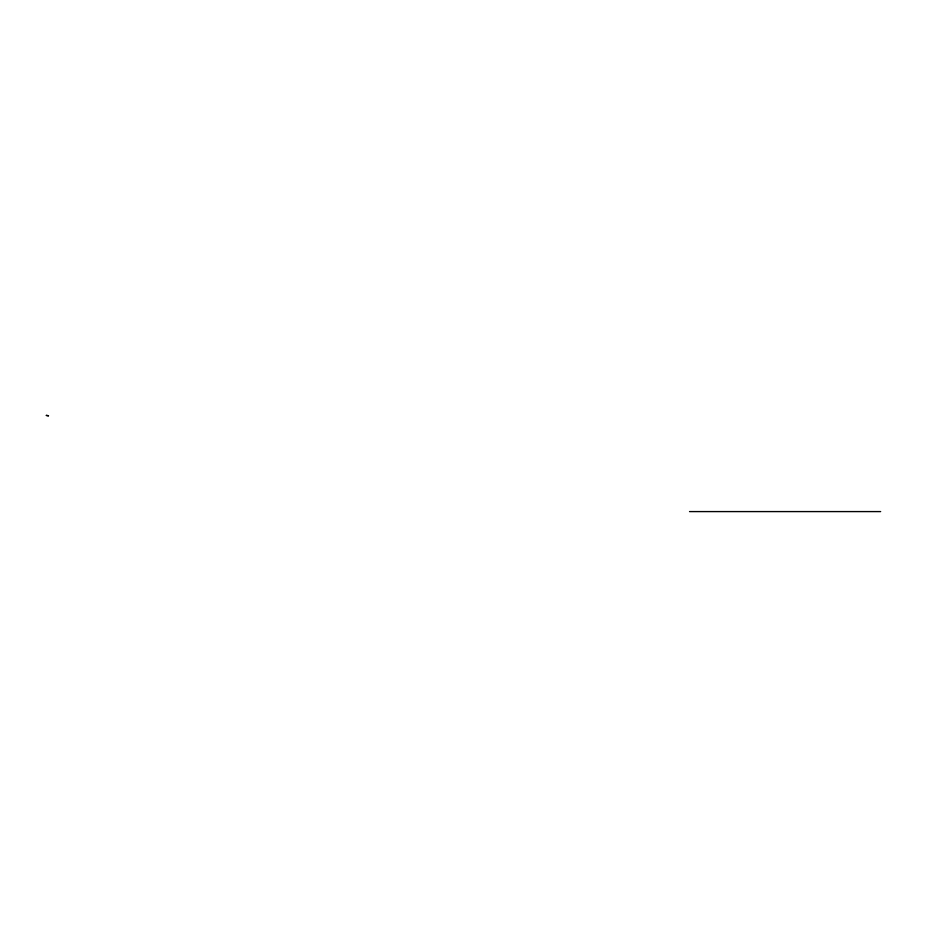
<?xml version="1.0" encoding="UTF-8"?>
<svg xmlns="http://www.w3.org/2000/svg" width="927" height="927" viewBox="0 0 927 927"><rect width="100%" height="100%" fill="white"/><g stroke="black" fill="none" stroke-linecap="round" stroke-linejoin="round"><path stroke-width="1.39" d="M689.537 511.588L880.65 511.588M48.471 415.771L46.35 415.412L48.471 415.771"/></g></svg>
